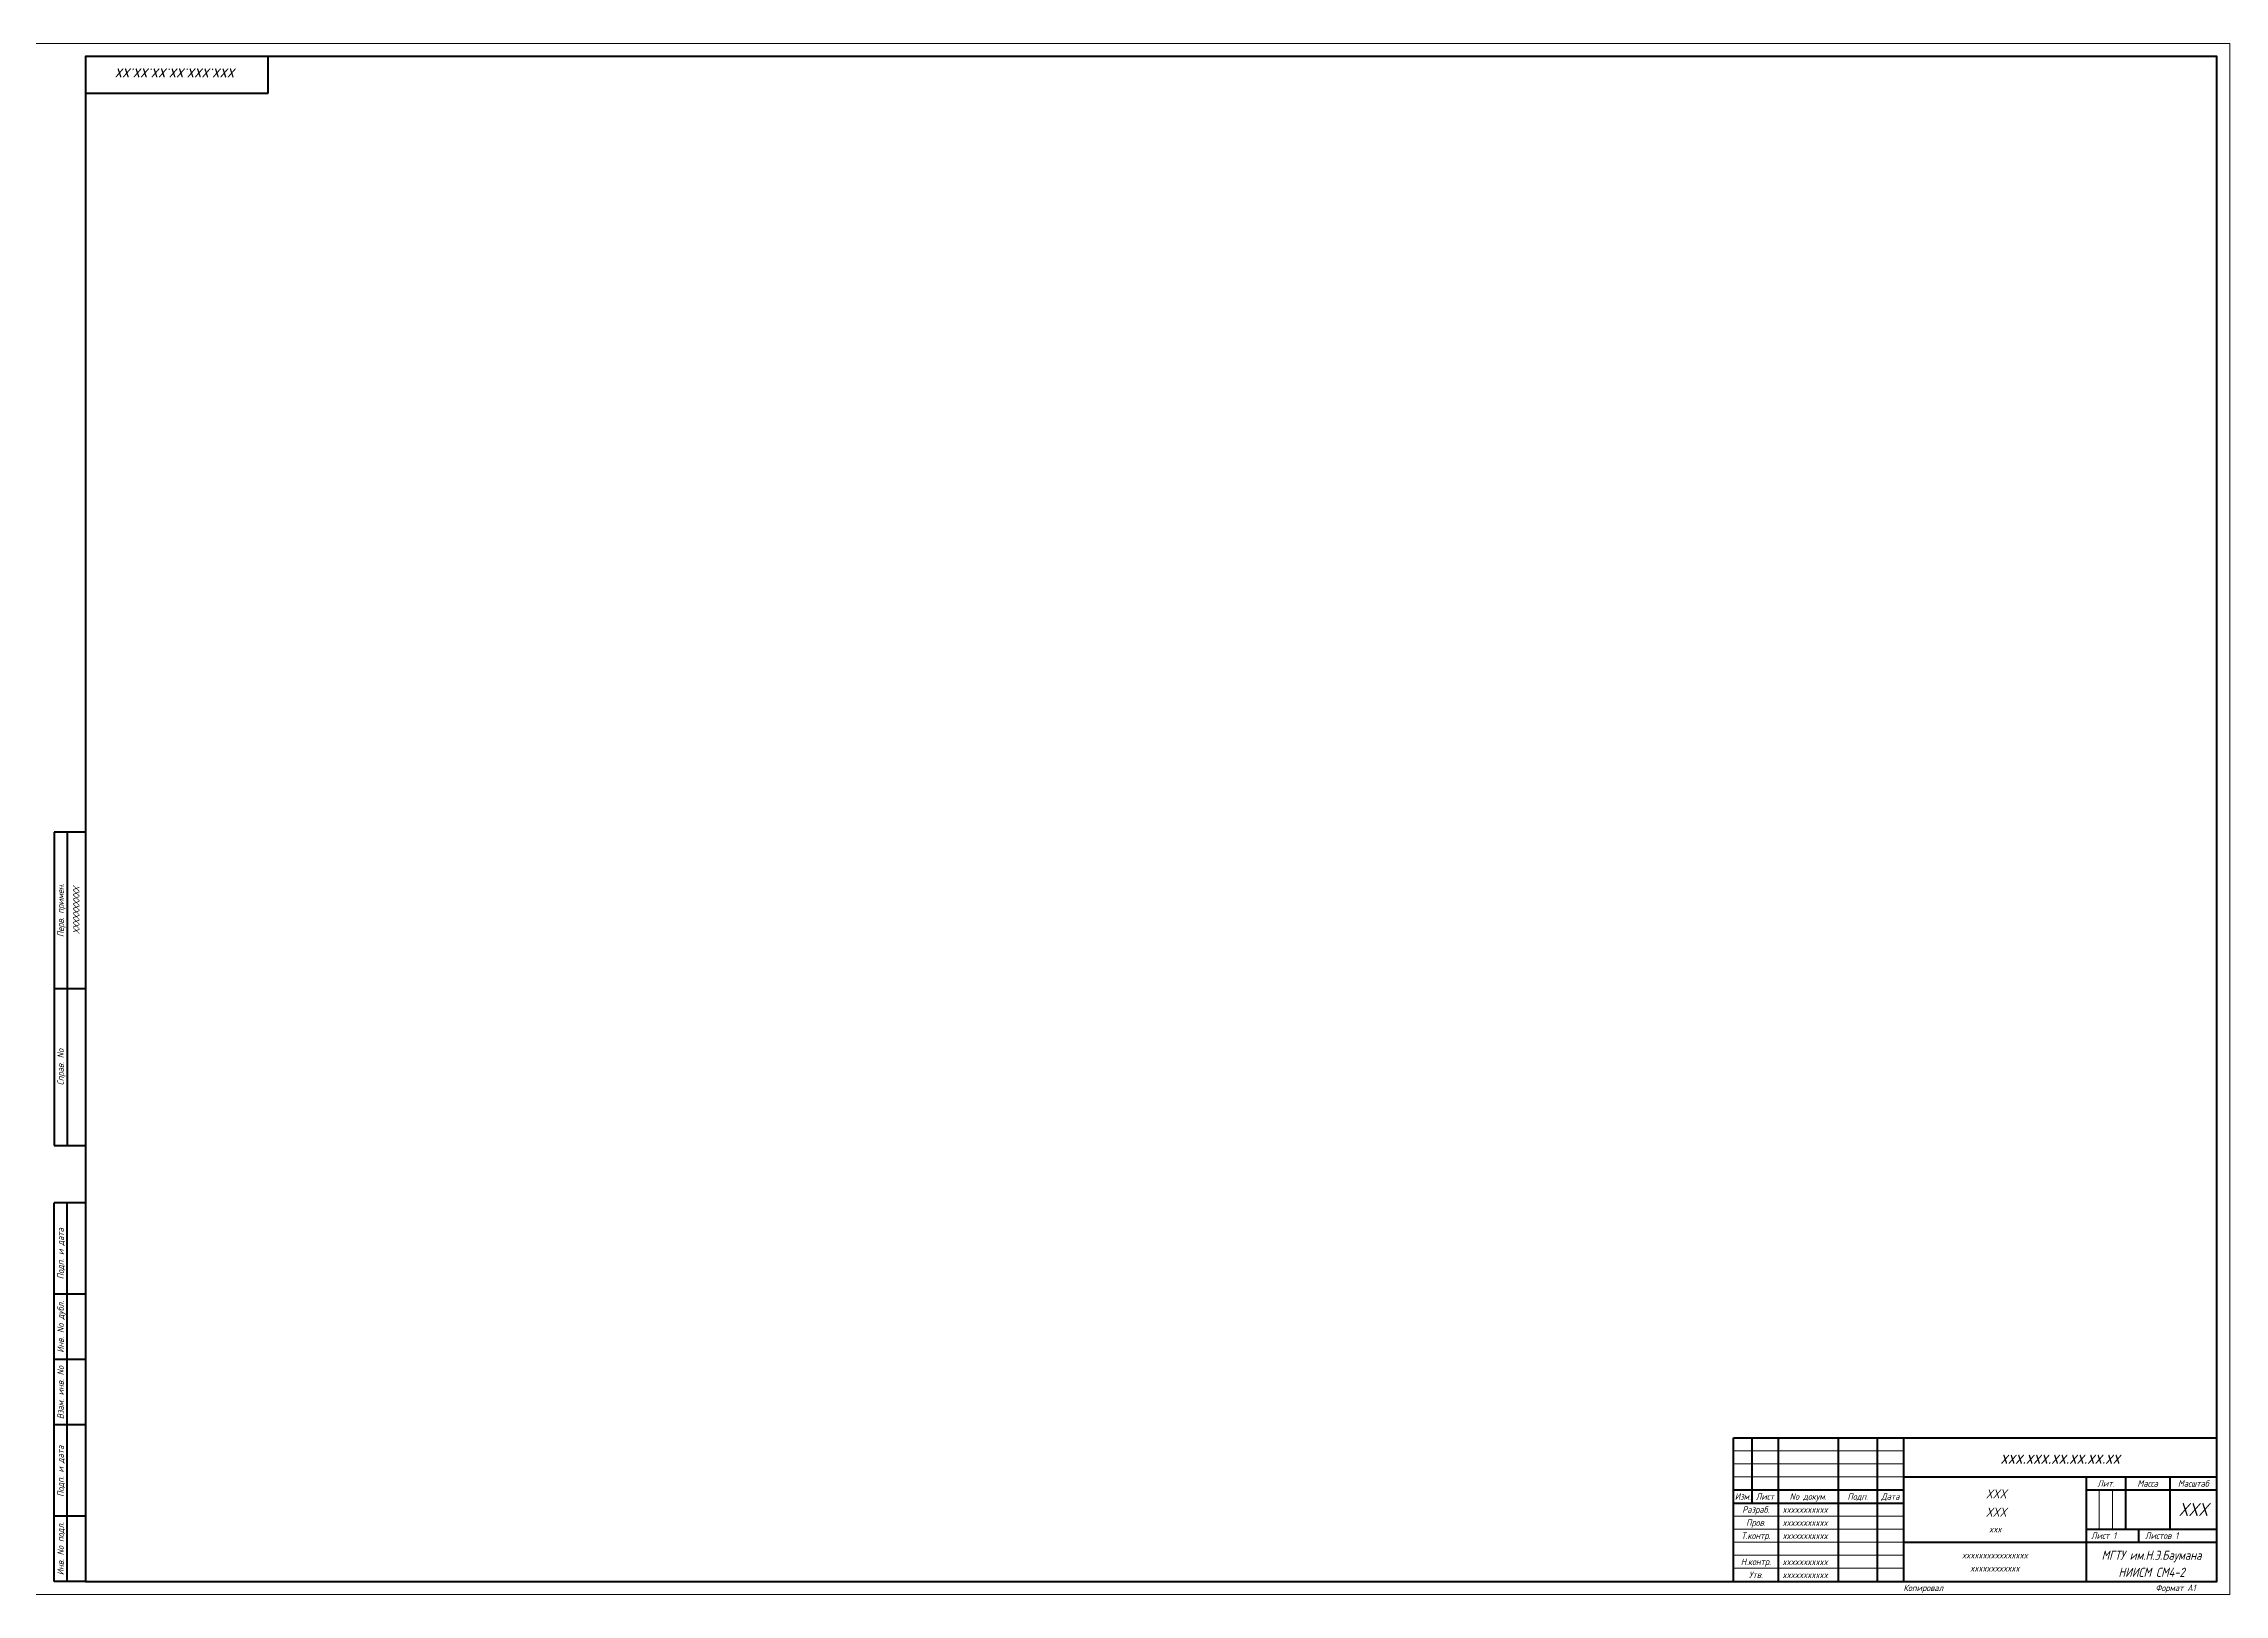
# Model space of a CAD drawing. Header units: millimetres. Extents: x 108 to 2419, y -459 to 1780.
# Drawn here: x 532 to 1367, y 382 to 976 of the extents above; entities that cross this region are included whole.
import ezdxf
from ezdxf.enums import TextEntityAlignment as Align

# ---------------------------------------------------------------- set-up
doc = ezdxf.new("R2010")
doc.units = ezdxf.units.MM
for name, color, linetype, lineweight in [('OSN25', 2, 'Continuous', 20), ('OSN50', 3, 'Continuous', 50), ('TEXT', 1, 'Continuous', 30)]:
    doc.layers.add(name, color=color, linetype=linetype, lineweight=lineweight)
doc.styles.add('E', font='simplex.shx', dxfattribs={"width": 0.8, "oblique": 15})

msp = doc.modelspace()

# ---------------------------------------------------------------- linework, layer by layer
at = {"layer": 'OSN25'}
for p, q in [((1179.37, 436.68), (1244.37, 436.68)), ((1179.37, 431.68), (1244.37, 431.68)), ((1179.37, 426.68), (1244.37, 426.68)), ((1319.37, 421.68), (1319.37, 406.68)), ((1324.37, 421.68), (1324.37, 406.68)), ((1179.37, 411.68), (1244.37, 411.68)), ((1179.37, 406.68), (1244.37, 406.68)), ((1179.37, 401.68), (1244.37, 401.68)), ((1179.37, 396.68), (1244.37, 396.68)), ((1179.37, 391.68), (1244.37, 391.68))]:
    msp.add_line(p, q, dxfattribs=at)
at = {"layer": 'OSN25', "linetype": 'Continuous'}
msp.add_lwpolyline([(528.37, 381.68), (1369.37, 381.68), (1369.37, 975.68), (528.37, 975.68)], close=True, dxfattribs=at)
at = {"layer": 'OSN50'}
for p, q in [((541.37, 673.68), (541.37, 553.68)), ((541.37, 386.68), (541.37, 531.68)), ((1329.37, 426.68), (1329.37, 406.68)), ((1346.37, 426.68), (1346.37, 406.68))]:
    msp.add_line(p, q, dxfattribs=at)
at = {"layer": 'OSN50', "linetype": 'Continuous'}
msp.add_lwpolyline([(548.37, 386.68), (1364.37, 386.68), (1364.37, 970.68), (548.37, 970.68)], close=True, dxfattribs=at)
at = {"layer": 'OSN50'}
for points in [[(618.37, 956.68), (618.37, 970.68)], [(548.37, 956.68), (618.37, 956.68)], [(548.37, 673.68), (536.37, 673.68)], [(536.37, 673.68), (536.37, 553.68)], [(548.37, 613.68), (536.37, 613.68)], [(536.37, 553.68), (548.37, 553.68)], [(536.37, 386.68), (536.37, 531.68)], [(548.37, 531.68), (536.37, 531.68)], [(548.37, 496.68), (536.37, 496.68)], [(548.37, 471.68), (536.37, 471.68)], [(548.37, 446.68), (536.37, 446.68)], [(1179.37, 441.68), (1364.37, 441.68)], [(1179.37, 386.68), (1179.37, 441.68)], [(1186.37, 441.68), (1186.37, 416.68)], [(1196.37, 441.68), (1196.37, 386.68)], [(1219.37, 441.68), (1219.37, 386.68)], [(1234.37, 441.68), (1234.37, 386.68)], [(1244.37, 441.68), (1244.37, 386.68)], [(1244.37, 426.68), (1364.37, 426.68)], [(1314.37, 426.68), (1314.37, 386.68)], [(1179.37, 421.68), (1244.37, 421.68)], [(1314.37, 421.68), (1364.37, 421.68)], [(548.37, 411.68), (536.37, 411.68)], [(1179.37, 416.68), (1244.37, 416.68)], [(1244.37, 401.68), (1364.37, 401.68)], [(1314.37, 406.68), (1364.37, 406.68)], [(1334.37, 406.68), (1334.37, 401.68)], [(548.37, 386.68), (536.37, 386.68)]]:
    msp.add_lwpolyline(points, dxfattribs=at)

# ---------------------------------------------------------------- texts
at = {"layer": 'TEXT', "style": 'E', "oblique": 15, "width": 0.8}
for s, height, rotation, p in [('xxx.xxx.xx.xx.xx.xx', 5, 180, (583.37, 963.68)), ('Перв. примен.', 2.5, 90, (538.87, 643.68)), ('ХХХХХХХХХХ', 2.5, 90, (544.87, 643.68)), ('Справ. No', 2.5, 90, (538.87, 583.68)), ('Подп. и дата', 2.5, 90, (538.87, 512.18)), ('Инв. No дубл.', 2.5, 90, (538.87, 484.17)), ('Взам. инв. No', 2.5, 90, (538.87, 459.01)), ('Подп. и дата', 2.5, 90, (538.87, 428.84)), ('Инв. No подл.', 2.5, 90, (538.87, 399.17))]:
    msp.add_text(s, height=height, rotation=rotation, dxfattribs=at).set_placement(p, align=Align.MIDDLE_CENTER)
for s, height, p in [('xxx.xxx.xx.xx.xx.xx', 5, (1304.37, 434.18)), ('Изм.', 2.5, (1182.87, 419.18)), ('Лист', 2.5, (1191.37, 419.18)), ('No докум.', 2.5, (1207.87, 419.18)), ('Подп.', 2.5, (1226.87, 419.18)), ('Дата', 2.5, (1239.37, 419.18)), ('XXX', 3.5, (1279.87, 420.18)), ('Лит.', 2.5, (1321.87, 424.18)), ('Масса', 2.5, (1337.87, 424.18)), ('Масштаб', 2.5, (1355.37, 424.18)), ('Разраб.', 2.5, (1187.87, 414.18)), ('Пров.', 2.5, (1187.87, 409.18)), ('XXX', 3.5, (1279.87, 413.18)), ('XXX', 5, (1355.37, 414.18)), ('Т.контр.', 2.5, (1187.87, 404.18)), ('xxx', 2.5, (1279.52, 406.64)), ('Н.контр.', 2.5, (1187.87, 394.18)), ('xxxxxxxxxxxxxxxx', 2.5, (1279.37, 396.68)), ('МГТУ им.Н.Э.Баумана', 3.5, (1339.37, 396.68)), ('Утв.', 2.5, (1187.87, 389.18)), ('xxxxxxxxxxxx', 2.5, (1279.37, 391.68)), ('НИИСМ СМ4-2', 3.5, (1339.37, 390.14))]:
    msp.add_text(s, height=height, dxfattribs=at).set_placement(p, align=Align.MIDDLE_CENTER)
for s, p in [('xxxxxxxxxxx', (1198.07, 414.18)), ('xxxxxxxxxxx', (1198.07, 409.18)), ('xxxxxxxxxxx', (1198.07, 404.18)), ('Лист 1', (1316.21, 404.18)), ('Листов 1', (1336.88, 404.18)), ('xxxxxxxxxxx', (1198.07, 394.18)), ('xxxxxxxxxxx', (1198.07, 389.18))]:
    msp.add_text(s, height=2.5, dxfattribs=at).set_placement(p, align=Align.MIDDLE_LEFT)
at = {"layer": 'TEXT', "linetype": 'Continuous', "style": 'E', "oblique": 15, "width": 0.8}
for s, p in [('Копировал', (1244.37, 382.93)), ('Формат A1', (1340.87, 382.93))]:
    msp.add_text(s, height=2.5, dxfattribs=at).set_placement(p)

doc.saveas('drawing.dxf')
